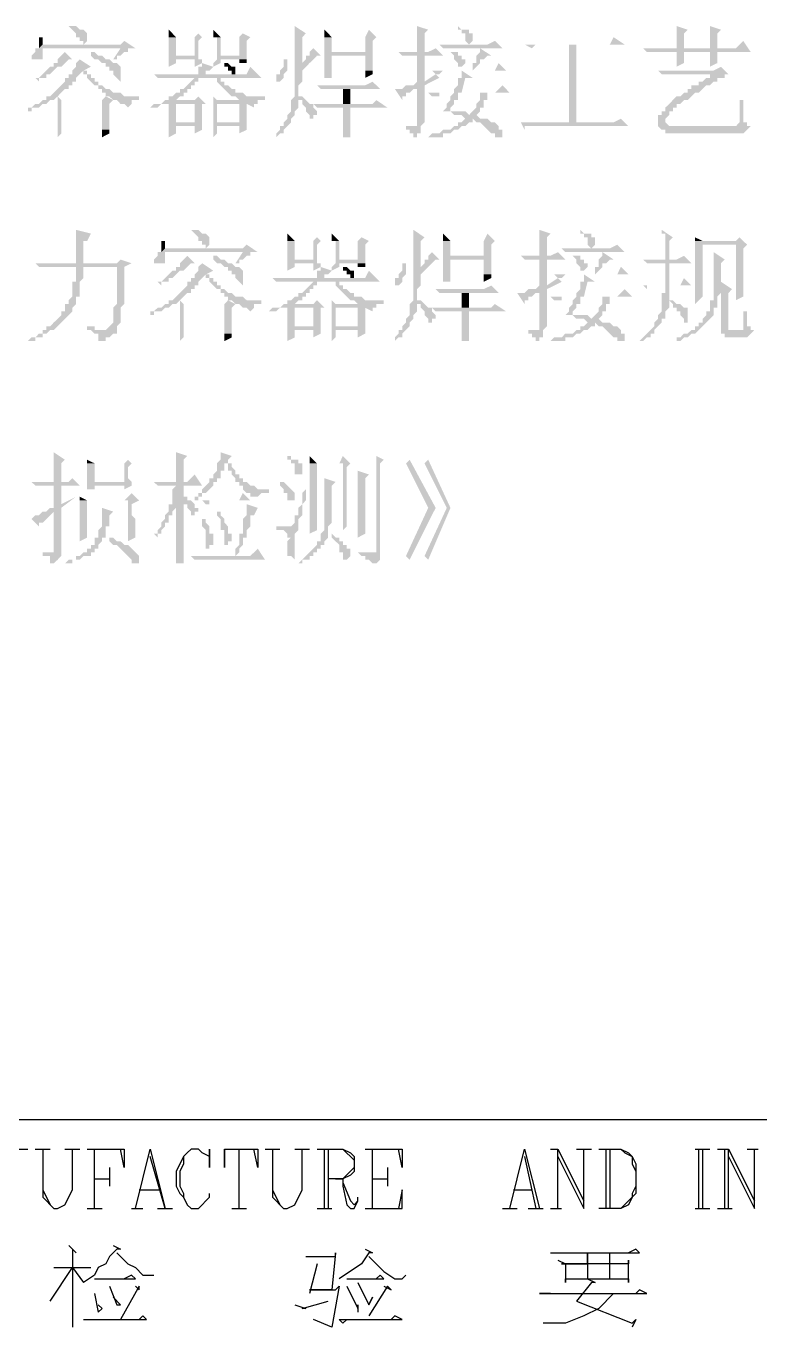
# Model space of a CAD drawing. Extents: x 51 to 246, y 3 to 417.
# Drawn here: x 225.28 to 233.66, y 386.8 to 401.66 of the extents above; entities that cross this region are included whole.
import ezdxf

# ---------------------------------------------------------------- set-up
doc = ezdxf.new("R2010")
doc.units = 0
doc.header["$MEASUREMENT"] = 0
doc.layers.add('_____1', color=160, linetype='Continuous')

msp = doc.modelspace()

# ---------------------------------------------------------------- hatches: boundary and pattern name
at = {"layer": '_____1'}
for points in [[(225.806, 401.658), (225.764, 401.658), (225.806, 401.616), (225.848, 401.574), (225.848, 401.531), (225.891, 401.531), (225.891, 401.489), (225.933, 401.489), (225.933, 401.447), (225.975, 401.489), (225.975, 401.574), (225.933, 401.616), (225.891, 401.616), (225.848, 401.658)], [(230.209, 401.658), (230.209, 401.616), (230.251, 401.616), (230.251, 401.574), (230.293, 401.574), (230.293, 401.489), (230.336, 401.447), (230.378, 401.489), (230.378, 401.574), (230.336, 401.574), (230.336, 401.616), (230.251, 401.616)], [(226.018, 401.362), (226.018, 401.32), (226.06, 401.277), (226.102, 401.277), (226.145, 401.235), (226.187, 401.235), (226.187, 401.193), (226.229, 401.193), (226.229, 401.15), (226.272, 401.15), (226.272, 401.108), (226.356, 401.023), (226.356, 401.193), (226.314, 401.235), (226.272, 401.235), (226.229, 401.277), (226.187, 401.277), (226.145, 401.32), (226.102, 401.32), (226.06, 401.362)], [(231.479, 401.447), (231.563, 401.447), (231.563, 400.558), (231.479, 400.558)], [(233.172, 401.362), (232.706, 401.362), (233.087, 401.362), (233.087, 401.193), (233.172, 401.235)], [(227.542, 401.235), (227.542, 401.193), (227.584, 401.193), (227.584, 401.15), (227.626, 401.15), (227.626, 401.108), (227.669, 401.108), (227.669, 401.193), (227.626, 401.193), (227.584, 401.235)], [(227.711, 401.277), (227.796, 401.277), (227.796, 401.235), (227.711, 401.235)], [(229.743, 401.32), (229.828, 401.32), (229.828, 401.023), (229.743, 401.023)], [(229.235, 401.15), (229.15, 401.15), (229.15, 401.066), (229.235, 401.108)], [(228.896, 400.939), (228.981, 400.939), (228.981, 400.769), (228.896, 400.769)], [(228.896, 400.388), (228.981, 400.388), (228.981, 400.727), (228.896, 400.727)], [(229.574, 400.515), (229.616, 400.515), (229.616, 400.473), (229.658, 400.473), (229.658, 400.431), (229.701, 400.431), (229.701, 400.388), (229.743, 400.388), (229.743, 400.431), (229.785, 400.431), (229.785, 400.515)], [(227.203, 399.33), (227.161, 399.33), (227.203, 399.288), (227.245, 399.245), (227.245, 399.203), (227.288, 399.203), (227.288, 399.161), (227.33, 399.161), (227.33, 399.118), (227.372, 399.161), (227.372, 399.245), (227.33, 399.288), (227.288, 399.288), (227.245, 399.33)], [(231.606, 399.33), (231.606, 399.288), (231.648, 399.288), (231.648, 399.245), (231.69, 399.245), (231.69, 399.161), (231.733, 399.118), (231.775, 399.161), (231.775, 399.245), (231.733, 399.245), (231.733, 399.288), (231.648, 399.288)], [(227.415, 399.034), (227.415, 398.991), (227.457, 398.949), (227.499, 398.949), (227.542, 398.907), (227.584, 398.907), (227.584, 398.864), (227.626, 398.864), (227.626, 398.822), (227.669, 398.822), (227.669, 398.78), (227.711, 398.737), (227.753, 398.695), (227.753, 398.864), (227.711, 398.907), (227.669, 398.907), (227.626, 398.949), (227.584, 398.949), (227.542, 398.991), (227.499, 398.991), (227.457, 399.034)], [(231.14, 398.991), (231.225, 398.991), (231.225, 398.695), (231.14, 398.695)], [(228.896, 398.907), (228.896, 398.864), (228.939, 398.864), (228.939, 398.822), (228.981, 398.822), (228.981, 398.78), (229.023, 398.78), (229.023, 398.864), (228.981, 398.864), (228.939, 398.907)], [(229.066, 398.949), (229.15, 398.949), (229.15, 398.907), (229.066, 398.907)], [(230.59, 398.822), (230.505, 398.822), (230.505, 398.737), (230.59, 398.78)], [(232.579, 398.949), (232.622, 398.949), (232.622, 398.695), (232.579, 398.695)], [(230.251, 398.61), (230.336, 398.61), (230.336, 398.441), (230.251, 398.441)], [(230.251, 398.06), (230.336, 398.06), (230.336, 398.399), (230.251, 398.399)], [(233.511, 398.399), (233.468, 398.399), (233.468, 398.187), (233.341, 398.187), (233.214, 398.145), (233.257, 398.145), (233.257, 398.102), (233.511, 398.102), (233.595, 398.187), (233.553, 398.187), (233.553, 398.229), (233.511, 398.229)], [(225.975, 398.229), (225.975, 398.187), (226.018, 398.187), (226.06, 398.145), (226.102, 398.145), (226.102, 398.06), (226.187, 398.06), (226.187, 398.102), (226.229, 398.102), (226.272, 398.145), (226.314, 398.145), (226.314, 398.187), (226.06, 398.187), (226.06, 398.229)], [(230.971, 398.187), (231.013, 398.187), (231.013, 398.145), (231.055, 398.145), (231.055, 398.102), (231.098, 398.102), (231.098, 398.06), (231.14, 398.06), (231.14, 398.102), (231.182, 398.102), (231.182, 398.187)], [(228.177, 396.451), (228.177, 396.409), (228.219, 396.367), (228.219, 396.324), (228.261, 396.324), (228.261, 396.24), (228.346, 396.24), (228.346, 396.324), (228.304, 396.367), (228.261, 396.409), (228.219, 396.451)], [(225.594, 396.409), (225.679, 396.409), (225.679, 396.197), (225.594, 396.197)], [(225.848, 396.282), (225.679, 396.197), (225.594, 396.197), (225.594, 396.155), (225.552, 396.155), (225.51, 396.113), (225.594, 396.113), (225.594, 395.647), (225.425, 395.647), (225.467, 395.647), (225.467, 395.605), (225.552, 395.605), (225.552, 395.52), (225.594, 395.52), (225.637, 395.562), (225.679, 395.605), (225.679, 396.155)], [(227.499, 396.113), (227.457, 396.113), (227.457, 396.07), (227.499, 396.028), (227.499, 395.901), (227.542, 395.901), (227.542, 395.732), (227.584, 395.732), (227.584, 395.774), (227.626, 395.774), (227.626, 395.859), (227.584, 395.859), (227.584, 395.943), (227.542, 395.986), (227.542, 396.028), (227.499, 396.07)], [(228.769, 395.859), (228.769, 395.816), (228.854, 395.732), (228.854, 395.647), (228.896, 395.647), (228.896, 395.562), (228.939, 395.562), (228.981, 395.605), (228.981, 395.689), (228.939, 395.689), (228.939, 395.732), (228.896, 395.732), (228.896, 395.774), (228.854, 395.774), (228.854, 395.816), (228.812, 395.816)]]:
    msp.add_hatch(color=7, dxfattribs=at).paths.add_polyline_path(points)
for points in [[(228.346, 401.658), (228.346, 401.193), (228.431, 401.193), (228.431, 401.531), (228.473, 401.574)], [(229.743, 401.658), (229.743, 401.362), (229.828, 401.362), (229.828, 401.574), (229.87, 401.616)], [(232.706, 401.658), (232.706, 401.404), (232.791, 401.404), (232.791, 401.574), (232.833, 401.616)], [(233.087, 401.658), (233.087, 401.404), (233.172, 401.404), (233.172, 401.574), (233.214, 401.616)], [(225.467, 401.531), (225.425, 401.531), (225.425, 401.404), (225.467, 401.447)], [(226.907, 401.616), (226.907, 401.531), (226.991, 401.531)], [(227.245, 401.574), (227.203, 401.531), (226.907, 401.531), (226.907, 401.277), (227.203, 401.277), (227.203, 401.193), (227.288, 401.235), (227.288, 401.277), (227.245, 401.277), (226.991, 401.32), (226.991, 401.531), (227.288, 401.531)], [(227.288, 401.531), (227.203, 401.531), (227.203, 401.32), (226.991, 401.32), (227.245, 401.277), (227.245, 401.489)], [(227.415, 401.616), (227.415, 401.531), (227.499, 401.531)], [(227.753, 401.574), (227.711, 401.531), (227.415, 401.531), (227.457, 401.531), (227.457, 401.277), (227.499, 401.32), (227.499, 401.531), (227.838, 401.531)], [(227.838, 401.531), (227.711, 401.531), (227.711, 401.32), (227.499, 401.32), (227.457, 401.277), (227.415, 401.235), (227.415, 401.193), (227.499, 401.235), (227.499, 401.277), (227.796, 401.277), (227.796, 401.489)], [(228.685, 401.616), (228.685, 401.531), (228.769, 401.531)], [(229.193, 401.616), (229.15, 401.531), (228.685, 401.531), (228.685, 401.362), (228.769, 401.362), (228.769, 401.531), (229.277, 401.531)], [(229.277, 401.531), (229.15, 401.531), (229.15, 401.362), (228.685, 401.362), (228.685, 401.32), (229.15, 401.32), (229.15, 401.15), (228.685, 401.15), (228.685, 401.066), (228.769, 401.066), (228.769, 401.15), (229.235, 401.15), (229.235, 401.489)], [(231.987, 401.531), (231.944, 401.447), (230.971, 401.447), (231.055, 401.404), (231.098, 401.447), (232.114, 401.447)], [(225.425, 401.404), (225.383, 401.404), (225.383, 401.362), (225.34, 401.32), (225.34, 401.277), (225.467, 401.277), (225.467, 401.404), (226.356, 401.404)], [(225.721, 401.362), (225.637, 401.277), (225.637, 401.235), (225.594, 401.235), (225.594, 401.193), (225.552, 401.193), (225.425, 401.066), (225.383, 401.066), (225.425, 401.023), (225.425, 401.066), (225.51, 401.066), (225.51, 401.108), (225.552, 401.108), (225.637, 401.193), (225.679, 401.193), (225.764, 401.277), (225.806, 401.277)], [(226.399, 401.489), (226.356, 401.447), (225.467, 401.447), (225.425, 401.404), (226.526, 401.404)], [(226.356, 401.404), (226.272, 401.277), (226.314, 401.277), (226.314, 401.32), (226.356, 401.32), (226.399, 401.362), (226.441, 401.362), (226.441, 401.404), (226.526, 401.404)], [(228.558, 401.404), (228.515, 401.362), (228.515, 401.32), (228.473, 401.32), (228.473, 401.277), (228.431, 401.235), (228.431, 401.193), (228.346, 401.193), (228.346, 400.854), (228.304, 400.812), (228.431, 400.812), (228.431, 400.769), (228.473, 400.727), (228.473, 400.685), (228.515, 400.642), (228.515, 400.6), (228.558, 400.6), (228.558, 400.642), (228.6, 400.642), (228.6, 400.685), (228.558, 400.727), (228.558, 400.769), (228.515, 400.769), (228.473, 400.812), (228.431, 400.854), (228.388, 400.854), (228.388, 400.981), (228.431, 401.023), (228.431, 401.15), (228.515, 401.235), (228.558, 401.277), (228.6, 401.32), (228.642, 401.32)], [(229.955, 401.404), (229.87, 401.362), (229.531, 401.362), (229.574, 401.32), (230.039, 401.32)], [(230.632, 401.489), (230.547, 401.447), (229.997, 401.447), (230.039, 401.404), (230.717, 401.404)], [(230.124, 401.404), (230.124, 401.362), (230.166, 401.32), (230.166, 401.277), (230.209, 401.235), (230.209, 401.193), (230.251, 401.193), (230.293, 401.235), (230.293, 401.277), (230.251, 401.277), (230.251, 401.32), (230.209, 401.32), (230.209, 401.362), (230.124, 401.362)], [(230.463, 401.404), (230.463, 401.362), (230.42, 401.32), (230.42, 401.235), (230.378, 401.235), (230.378, 401.15), (230.463, 401.235), (230.463, 401.277), (230.505, 401.277), (230.547, 401.32), (230.59, 401.32)], [(233.468, 401.489), (233.384, 401.404), (232.325, 401.404), (232.368, 401.362), (233.553, 401.362)], [(232.706, 401.362), (232.706, 401.193), (232.791, 401.235), (232.791, 401.362), (233.087, 401.362)], [(225.891, 401.277), (225.848, 401.235), (225.848, 401.193), (225.806, 401.15), (225.806, 401.108), (225.764, 401.108), (225.764, 401.066), (225.721, 401.066), (225.721, 401.023), (225.552, 400.854), (225.637, 400.854), (225.637, 400.812), (225.679, 400.812), (225.637, 400.854), (225.721, 400.939), (225.764, 400.939), (225.764, 400.981), (225.806, 400.981), (225.806, 401.023), (225.848, 401.023), (225.848, 401.066), (225.933, 401.15), (226.018, 401.193)], [(226.907, 401.277), (226.907, 401.193), (226.991, 401.235), (226.991, 401.277), (227.203, 401.277)], [(227.288, 401.235), (227.288, 401.193), (227.245, 401.193), (227.245, 401.108), (227.203, 401.108), (227.33, 401.108), (227.33, 401.15), (227.372, 401.15), (227.415, 401.193)], [(228.261, 401.277), (228.219, 401.277), (228.219, 401.193), (228.177, 401.15), (228.177, 401.108), (228.134, 401.108), (228.134, 401.023), (228.177, 401.023), (228.219, 401.066), (228.219, 401.108), (228.261, 401.15), (228.261, 401.235)], [(228.685, 401.32), (228.685, 401.15), (228.769, 401.15), (228.769, 401.32), (229.15, 401.32)], [(230.674, 401.235), (230.632, 401.15), (229.912, 401.15), (229.955, 401.108), (229.997, 401.108), (230.039, 401.15), (230.759, 401.15)], [(225.933, 401.15), (225.933, 401.108), (225.975, 401.108), (225.975, 401.066), (226.018, 401.023), (226.06, 400.981), (226.102, 400.981), (226.102, 400.939), (226.145, 400.939), (226.145, 400.896), (226.187, 400.896), (226.187, 400.854), (226.229, 400.854), (226.272, 400.812), (226.314, 400.812), (226.356, 400.769), (226.399, 400.769), (226.441, 400.727), (226.483, 400.769), (226.483, 400.812), (226.568, 400.812), (226.568, 400.854), (226.399, 400.854), (226.356, 400.896), (226.272, 400.896), (226.229, 400.939), (226.187, 400.939), (226.145, 400.981), (226.102, 400.981), (226.102, 401.023), (226.06, 401.023), (226.06, 401.066), (226.018, 401.066), (226.018, 401.108), (225.975, 401.108), (225.975, 401.15)], [(227.838, 401.193), (227.796, 401.108), (226.737, 401.108), (226.78, 401.066), (227.965, 401.066)], [(227.203, 401.066), (227.118, 400.981), (227.076, 400.939), (227.034, 400.939), (227.034, 400.896), (226.991, 400.896), (226.949, 400.854), (226.907, 400.854), (226.907, 400.812), (226.864, 400.812), (226.991, 400.812), (227.034, 400.854), (227.076, 400.854), (227.076, 400.896), (227.118, 400.896), (227.118, 400.939), (227.161, 400.939), (227.161, 400.981), (227.203, 400.981), (227.203, 401.023), (227.245, 401.023), (227.245, 401.066), (227.457, 401.066)], [(227.457, 401.066), (227.203, 401.066), (227.457, 401.066), (227.457, 401.023), (227.499, 400.981), (227.626, 400.854), (227.669, 400.854), (227.711, 400.812), (227.457, 400.812), (228.007, 400.812), (228.007, 400.854), (227.796, 400.854), (227.753, 400.896), (227.669, 400.896), (227.669, 400.939), (227.626, 400.939), (227.584, 400.981), (227.542, 400.981), (227.542, 401.023), (227.499, 401.023), (227.499, 401.066)], [(229.955, 401.108), (229.828, 401.023), (229.743, 401.023), (229.701, 400.981), (229.616, 400.981), (229.574, 400.939), (229.743, 400.939), (229.743, 400.515), (229.701, 400.515), (229.785, 400.515), (229.828, 400.558), (229.828, 400.981), (229.997, 401.066)], [(230.251, 401.15), (230.251, 401.066), (230.209, 401.066), (230.209, 400.981), (230.166, 400.939), (230.166, 400.896), (230.251, 400.896), (230.293, 401.066), (230.378, 401.066)], [(233.214, 401.193), (233.13, 401.15), (232.495, 401.15), (233.13, 401.108), (233.087, 401.108), (233.087, 401.066), (233.045, 401.066), (233.003, 401.023), (232.96, 401.023), (232.96, 400.981), (232.876, 400.981), (232.876, 400.939), (232.833, 400.939), (232.833, 400.896), (232.791, 400.896), (232.749, 400.854), (232.706, 400.854), (232.664, 400.812), (232.622, 400.769), (232.579, 400.727), (232.579, 400.685), (232.537, 400.685), (232.537, 400.642), (232.495, 400.642), (232.495, 400.515), (232.537, 400.473), (232.579, 400.473), (232.579, 400.431), (233.468, 400.431), (233.511, 400.473), (233.553, 400.515), (232.622, 400.515), (232.579, 400.558), (232.579, 400.6), (232.622, 400.642), (232.622, 400.685), (232.664, 400.685), (232.664, 400.727), (232.706, 400.727), (232.706, 400.769), (232.749, 400.769), (232.791, 400.812), (232.833, 400.812), (232.876, 400.854), (232.918, 400.896), (232.96, 400.896), (233.045, 400.981), (233.087, 400.981), (233.13, 401.023), (233.172, 401.023), (233.172, 401.066), (233.257, 401.066), (233.257, 401.108), (233.299, 401.108)], [(232.495, 401.15), (232.537, 401.108), (233.13, 401.108)], [(229.235, 401.023), (229.15, 400.981), (228.6, 400.981), (228.642, 400.939), (229.32, 400.939)], [(229.574, 400.939), (229.489, 400.939), (229.574, 400.812), (229.574, 400.854), (229.616, 400.854), (229.616, 400.896), (229.658, 400.896), (229.701, 400.939), (229.743, 400.939)], [(230.717, 400.981), (230.632, 400.896), (229.87, 400.896), (229.912, 400.854), (229.997, 400.854), (229.997, 400.896), (230.801, 400.896)], [(225.552, 400.854), (225.51, 400.854), (225.51, 400.812), (225.467, 400.812), (225.425, 400.769), (225.383, 400.769), (225.34, 400.727), (225.298, 400.727), (225.298, 400.685), (225.34, 400.685), (225.34, 400.727), (225.425, 400.727), (225.467, 400.769), (225.51, 400.769), (225.552, 400.812), (225.594, 400.812), (225.637, 400.854)], [(226.187, 400.854), (226.145, 400.812), (225.637, 400.812), (225.637, 400.473), (225.679, 400.473), (225.679, 400.812), (226.272, 400.812)], [(226.272, 400.812), (226.145, 400.812), (226.145, 400.473), (225.637, 400.473), (225.637, 400.388), (225.679, 400.431), (225.679, 400.473), (226.229, 400.473), (226.229, 400.769)], [(227.245, 400.854), (227.203, 400.812), (226.864, 400.812), (226.822, 400.769), (226.737, 400.769), (226.695, 400.727), (226.78, 400.727), (226.822, 400.769), (227.33, 400.769)], [(226.907, 400.769), (226.907, 400.515), (227.203, 400.515), (227.203, 400.431), (227.288, 400.473), (227.288, 400.515), (226.991, 400.558), (226.991, 400.769), (227.203, 400.769)], [(227.33, 400.769), (226.907, 400.769), (227.203, 400.769), (227.203, 400.558), (226.991, 400.558), (227.288, 400.515), (227.288, 400.769)], [(227.415, 400.854), (227.415, 400.515), (227.711, 400.515), (227.711, 400.431), (227.796, 400.473), (227.796, 400.515), (227.457, 400.558), (227.457, 400.769), (227.923, 400.769), (227.923, 400.812), (227.457, 400.812)], [(227.711, 400.769), (227.711, 400.558), (227.457, 400.558), (227.796, 400.515), (227.796, 400.769)], [(227.923, 400.769), (227.711, 400.769), (227.796, 400.769), (227.88, 400.727), (227.88, 400.769)], [(228.304, 400.812), (228.304, 400.685), (228.261, 400.642), (228.261, 400.6), (228.219, 400.558), (228.219, 400.515), (228.177, 400.515), (228.177, 400.473), (228.134, 400.431), (228.134, 400.388), (228.092, 400.388), (228.134, 400.388), (228.177, 400.431), (228.219, 400.431), (228.219, 400.473), (228.261, 400.515), (228.304, 400.558), (228.304, 400.6), (228.346, 400.642), (228.346, 400.685), (228.388, 400.727), (228.388, 400.812)], [(229.277, 400.812), (229.235, 400.769), (228.558, 400.769), (228.6, 400.727), (229.404, 400.727)], [(230.209, 400.896), (230.166, 400.896), (230.124, 400.854), (230.124, 400.812), (230.082, 400.769), (230.082, 400.727), (230.039, 400.685), (230.124, 400.685), (230.166, 400.642), (230.251, 400.642), (230.293, 400.6), (230.378, 400.6), (230.42, 400.558), (230.463, 400.558), (230.505, 400.515), (230.547, 400.473), (230.59, 400.431), (230.632, 400.431), (230.632, 400.388), (230.717, 400.388), (230.717, 400.473), (230.674, 400.473), (230.674, 400.515), (230.632, 400.558), (230.59, 400.558), (230.547, 400.6), (230.463, 400.6), (230.42, 400.642), (230.336, 400.642), (230.293, 400.685), (230.124, 400.685), (230.124, 400.727), (230.166, 400.769), (230.166, 400.812), (230.209, 400.812), (230.209, 400.854)], [(230.547, 400.896), (230.463, 400.896), (230.463, 400.812), (230.42, 400.769), (230.42, 400.727), (230.378, 400.685), (230.336, 400.642), (230.42, 400.642), (230.463, 400.685), (230.463, 400.727), (230.505, 400.727), (230.505, 400.812), (230.547, 400.812), (230.547, 400.854)], [(233.468, 400.812), (233.426, 400.812), (233.426, 400.558), (233.384, 400.515), (232.706, 400.515), (233.553, 400.515), (233.511, 400.515), (233.511, 400.558), (233.468, 400.558), (233.468, 400.769)], [(230.293, 400.6), (230.251, 400.558), (230.209, 400.558), (230.209, 400.515), (230.166, 400.515), (230.124, 400.473), (230.039, 400.473), (229.997, 400.431), (229.912, 400.431), (229.87, 400.388), (229.828, 400.388), (230.039, 400.388), (230.039, 400.431), (230.124, 400.431), (230.166, 400.473), (230.209, 400.473), (230.251, 400.515), (230.293, 400.515), (230.336, 400.558), (230.378, 400.558), (230.378, 400.6)], [(232.071, 400.6), (231.987, 400.558), (230.928, 400.558), (230.971, 400.473), (230.971, 400.515), (232.156, 400.515)], [(226.229, 400.473), (226.145, 400.473), (226.145, 400.388), (226.229, 400.431)], [(226.907, 400.515), (226.907, 400.388), (226.991, 400.431), (226.991, 400.515), (227.203, 400.515)], [(227.415, 400.515), (227.415, 400.388), (227.457, 400.431), (227.457, 400.515), (227.711, 400.515)], [(225.848, 399.33), (225.848, 398.949), (225.933, 398.949), (225.933, 399.203), (225.975, 399.203), (226.018, 399.288)], [(228.261, 399.288), (228.261, 399.203), (228.346, 399.203)], [(228.769, 399.288), (228.769, 399.203), (228.854, 399.203)], [(229.701, 399.33), (229.701, 398.864), (229.785, 398.864), (229.785, 399.203), (229.828, 399.245)], [(230.039, 399.288), (230.039, 399.203), (230.124, 399.203)], [(230.547, 399.288), (230.505, 399.203), (230.039, 399.203), (230.039, 399.034), (230.124, 399.034), (230.124, 399.203), (230.632, 399.203)], [(231.14, 399.33), (231.14, 399.034), (231.225, 399.034), (231.225, 399.245), (231.267, 399.288)], [(232.537, 399.33), (232.537, 399.288), (232.579, 399.288), (232.579, 398.991), (232.622, 398.991), (232.622, 399.203), (232.664, 399.245)], [(226.864, 399.203), (226.822, 399.203), (226.822, 399.076), (226.864, 399.118)], [(227.796, 399.161), (227.753, 399.118), (226.864, 399.118), (226.822, 399.076), (227.923, 399.076)], [(228.6, 399.245), (228.558, 399.203), (228.261, 399.203), (228.261, 398.949), (228.558, 398.949), (228.558, 398.864), (228.642, 398.907), (228.642, 398.949), (228.6, 398.949), (228.346, 398.991), (228.346, 399.203), (228.642, 399.203)], [(228.642, 399.203), (228.558, 399.203), (228.558, 398.991), (228.346, 398.991), (228.6, 398.949), (228.6, 399.161)], [(229.108, 399.245), (229.066, 399.203), (228.769, 399.203), (228.812, 399.203), (228.812, 398.949), (228.854, 398.991), (228.854, 399.203), (229.193, 399.203)], [(229.193, 399.203), (229.066, 399.203), (229.066, 398.991), (228.854, 398.991), (228.769, 398.907), (228.769, 398.864), (228.854, 398.907), (228.854, 398.949), (229.15, 398.949), (229.15, 399.161)], [(230.632, 399.203), (230.505, 399.203), (230.505, 399.034), (230.039, 399.034), (230.039, 398.991), (230.505, 398.991), (230.505, 398.822), (230.039, 398.822), (230.039, 398.737), (230.124, 398.737), (230.124, 398.822), (230.59, 398.822), (230.59, 399.161)], [(232.029, 399.161), (231.944, 399.118), (231.394, 399.118), (231.436, 399.076), (232.114, 399.076)], [(232.918, 399.245), (232.918, 399.203), (233.003, 399.203)], [(233.426, 399.245), (233.384, 399.203), (232.918, 399.203), (232.918, 398.483), (233.003, 398.568), (233.003, 399.161), (233.511, 399.161)], [(233.511, 399.161), (233.384, 399.161), (233.384, 398.526), (233.468, 398.568), (233.468, 399.118)], [(226.356, 398.991), (226.314, 398.949), (225.383, 398.949), (225.425, 398.907), (225.848, 398.907), (226.483, 398.949)], [(226.822, 399.076), (226.78, 399.076), (226.78, 399.034), (226.737, 398.991), (226.737, 398.949), (226.864, 398.949), (226.864, 399.076), (227.753, 399.076)], [(227.118, 399.034), (227.076, 398.991), (227.034, 398.949), (227.034, 398.907), (226.991, 398.907), (226.991, 398.864), (226.949, 398.864), (226.822, 398.737), (226.78, 398.737), (226.822, 398.695), (226.822, 398.737), (226.907, 398.737), (226.907, 398.78), (226.949, 398.78), (227.034, 398.864), (227.076, 398.864), (227.118, 398.907), (227.161, 398.949), (227.203, 398.949)], [(227.753, 399.076), (227.669, 398.949), (227.711, 398.949), (227.711, 398.991), (227.753, 398.991), (227.796, 399.034), (227.838, 399.034), (227.838, 399.076), (227.923, 399.076)], [(229.912, 399.076), (229.87, 399.034), (229.87, 398.991), (229.828, 398.991), (229.828, 398.949), (229.785, 398.907), (229.785, 398.864), (229.701, 398.864), (229.701, 398.526), (229.658, 398.483), (229.785, 398.483), (229.785, 398.441), (229.828, 398.399), (229.828, 398.356), (229.87, 398.314), (229.87, 398.272), (229.912, 398.272), (229.912, 398.314), (229.955, 398.314), (229.955, 398.356), (229.912, 398.399), (229.912, 398.441), (229.87, 398.441), (229.828, 398.483), (229.785, 398.526), (229.743, 398.526), (229.743, 398.653), (229.785, 398.695), (229.785, 398.822), (229.955, 398.991), (229.997, 398.991)], [(230.039, 398.991), (230.039, 398.822), (230.124, 398.822), (230.124, 398.991), (230.505, 398.991)], [(231.352, 399.076), (231.267, 399.034), (230.928, 399.034), (230.971, 398.991), (231.436, 398.991)], [(231.521, 399.076), (231.521, 399.034), (231.563, 398.991), (231.563, 398.949), (231.606, 398.907), (231.606, 398.864), (231.648, 398.864), (231.69, 398.907), (231.69, 398.949), (231.648, 398.949), (231.648, 398.991), (231.606, 398.991), (231.606, 399.034), (231.521, 399.034)], [(231.86, 399.076), (231.86, 399.034), (231.817, 398.991), (231.817, 398.907), (231.775, 398.907), (231.775, 398.822), (231.86, 398.907), (231.86, 398.949), (231.902, 398.949), (231.944, 398.991), (231.987, 398.991)], [(232.791, 399.034), (232.706, 398.991), (232.325, 398.991), (232.368, 398.949), (232.876, 398.949)], [(233.13, 399.076), (233.13, 398.526), (233.087, 398.526), (233.087, 398.399), (233.045, 398.399), (233.045, 398.356), (233.003, 398.314), (233.003, 398.272), (232.96, 398.272), (232.96, 398.229), (232.918, 398.229), (232.918, 398.187), (232.876, 398.187), (232.833, 398.145), (232.791, 398.145), (232.749, 398.102), (232.706, 398.102), (232.706, 398.06), (232.664, 398.06), (232.749, 398.06), (232.791, 398.102), (232.833, 398.102), (232.876, 398.145), (232.918, 398.145), (232.96, 398.187), (233.003, 398.229), (233.045, 398.272), (233.087, 398.314), (233.13, 398.356), (233.13, 398.441), (233.172, 398.441), (233.172, 398.568), (233.214, 398.61), (233.214, 398.949), (233.257, 398.991)], [(225.848, 398.907), (225.848, 398.737), (225.806, 398.737), (225.806, 398.568), (225.764, 398.526), (225.764, 398.483), (225.721, 398.483), (225.721, 398.399), (225.679, 398.399), (225.679, 398.356), (225.637, 398.314), (225.594, 398.272), (225.552, 398.229), (225.51, 398.229), (225.51, 398.187), (225.467, 398.187), (225.467, 398.145), (225.425, 398.145), (225.383, 398.102), (225.34, 398.102), (225.298, 398.06), (225.383, 398.06), (225.383, 398.102), (225.467, 398.102), (225.467, 398.145), (225.51, 398.145), (225.552, 398.187), (225.594, 398.187), (225.637, 398.229), (225.679, 398.272), (225.721, 398.314), (225.764, 398.356), (225.806, 398.399), (225.806, 398.441), (225.848, 398.483), (225.848, 398.568), (225.891, 398.568), (225.891, 398.737), (225.933, 398.78), (225.933, 398.907), (226.314, 398.907)], [(226.483, 398.949), (225.848, 398.907), (226.314, 398.907), (226.314, 398.483), (226.272, 398.441), (226.272, 398.272), (226.229, 398.229), (226.187, 398.187), (226.145, 398.187), (226.314, 398.187), (226.314, 398.229), (226.356, 398.272), (226.356, 398.441), (226.399, 398.483), (226.399, 398.907)], [(227.288, 398.949), (227.245, 398.907), (227.245, 398.864), (227.203, 398.822), (227.203, 398.78), (227.161, 398.78), (227.161, 398.737), (227.118, 398.737), (227.118, 398.695), (227.076, 398.653), (227.034, 398.61), (226.991, 398.568), (226.949, 398.526), (227.034, 398.526), (227.034, 398.483), (227.076, 398.483), (227.034, 398.526), (227.076, 398.568), (227.118, 398.61), (227.161, 398.61), (227.161, 398.653), (227.203, 398.653), (227.203, 398.695), (227.245, 398.695), (227.245, 398.737), (227.33, 398.822), (227.415, 398.864)], [(227.33, 398.822), (227.33, 398.78), (227.372, 398.78), (227.372, 398.737), (227.415, 398.695), (227.457, 398.653), (227.499, 398.653), (227.499, 398.61), (227.542, 398.61), (227.542, 398.568), (227.584, 398.568), (227.584, 398.526), (227.626, 398.526), (227.669, 398.483), (227.711, 398.483), (227.753, 398.441), (227.796, 398.441), (227.838, 398.399), (227.88, 398.441), (227.88, 398.483), (227.965, 398.483), (227.965, 398.526), (227.796, 398.526), (227.753, 398.568), (227.669, 398.568), (227.626, 398.61), (227.584, 398.61), (227.542, 398.653), (227.499, 398.653), (227.499, 398.695), (227.457, 398.695), (227.457, 398.737), (227.415, 398.737), (227.415, 398.78), (227.372, 398.78), (227.372, 398.822)], [(229.193, 398.864), (229.15, 398.78), (228.092, 398.78), (228.134, 398.737), (229.32, 398.737)], [(228.261, 398.949), (228.261, 398.864), (228.346, 398.907), (228.346, 398.949), (228.558, 398.949)], [(228.642, 398.907), (228.642, 398.864), (228.6, 398.864), (228.6, 398.78), (228.558, 398.78), (228.685, 398.78), (228.685, 398.822), (228.727, 398.822), (228.769, 398.864)], [(229.616, 398.949), (229.574, 398.949), (229.574, 398.864), (229.531, 398.822), (229.531, 398.78), (229.489, 398.78), (229.489, 398.695), (229.531, 398.695), (229.574, 398.737), (229.574, 398.78), (229.616, 398.822), (229.616, 398.907)], [(232.071, 398.907), (232.029, 398.822), (231.309, 398.822), (231.352, 398.78), (231.394, 398.78), (231.436, 398.822), (232.156, 398.822)], [(231.648, 398.822), (231.648, 398.737), (231.606, 398.737), (231.606, 398.653), (231.563, 398.61), (231.563, 398.568), (231.648, 398.568), (231.69, 398.737), (231.775, 398.737)], [(228.558, 398.737), (228.515, 398.695), (228.473, 398.653), (228.431, 398.61), (228.388, 398.61), (228.388, 398.568), (228.346, 398.568), (228.304, 398.526), (228.261, 398.526), (228.261, 398.483), (228.219, 398.483), (228.346, 398.483), (228.388, 398.526), (228.431, 398.526), (228.431, 398.568), (228.473, 398.568), (228.473, 398.61), (228.515, 398.61), (228.515, 398.653), (228.558, 398.653), (228.558, 398.695), (228.6, 398.695), (228.6, 398.737), (228.812, 398.737)], [(228.812, 398.737), (228.558, 398.737), (228.812, 398.737), (228.812, 398.695), (228.854, 398.653), (228.896, 398.61), (228.939, 398.568), (228.981, 398.526), (229.023, 398.526), (229.066, 398.483), (228.812, 398.483), (229.362, 398.483), (229.362, 398.526), (229.15, 398.526), (229.108, 398.568), (229.023, 398.568), (229.023, 398.61), (228.981, 398.61), (228.939, 398.653), (228.896, 398.653), (228.896, 398.695), (228.854, 398.695), (228.854, 398.737)], [(230.59, 398.695), (230.505, 398.653), (229.955, 398.653), (229.997, 398.61), (230.674, 398.61)], [(231.352, 398.78), (231.225, 398.695), (231.14, 398.695), (231.098, 398.653), (231.013, 398.653), (230.971, 398.61), (231.14, 398.61), (231.14, 398.187), (231.098, 398.187), (231.182, 398.187), (231.225, 398.229), (231.225, 398.653), (231.394, 398.737)], [(232.791, 398.78), (232.749, 398.695), (232.325, 398.695), (232.368, 398.653), (232.368, 398.695), (232.876, 398.695)], [(232.622, 398.695), (232.579, 398.695), (232.579, 398.61), (232.537, 398.61), (232.537, 398.526), (232.622, 398.526), (232.664, 398.483), (232.664, 398.441), (232.706, 398.441), (232.706, 398.399), (232.749, 398.399), (232.749, 398.356), (232.791, 398.314), (232.791, 398.272), (232.833, 398.272), (232.833, 398.441), (232.791, 398.441), (232.749, 398.483), (232.706, 398.483), (232.664, 398.526), (232.622, 398.526), (232.622, 398.653)], [(233.214, 398.737), (233.214, 398.145), (233.341, 398.187), (233.299, 398.187), (233.299, 398.61), (233.341, 398.653)], [(226.949, 398.526), (226.907, 398.526), (226.907, 398.483), (226.864, 398.483), (226.822, 398.441), (226.78, 398.441), (226.737, 398.399), (226.695, 398.399), (226.695, 398.356), (226.737, 398.356), (226.737, 398.399), (226.822, 398.399), (226.864, 398.441), (226.907, 398.441), (226.949, 398.483), (226.991, 398.483), (227.034, 398.526)], [(227.584, 398.526), (227.542, 398.483), (227.034, 398.483), (227.034, 398.145), (227.076, 398.145), (227.076, 398.483), (227.669, 398.483)], [(228.6, 398.526), (228.558, 398.483), (228.219, 398.483), (228.177, 398.441), (228.092, 398.441), (228.05, 398.399), (228.134, 398.399), (228.177, 398.441), (228.685, 398.441)], [(228.769, 398.526), (228.769, 398.187), (229.066, 398.187), (229.066, 398.102), (229.15, 398.145), (229.15, 398.187), (228.812, 398.229), (228.812, 398.441), (229.277, 398.441), (229.277, 398.483), (228.812, 398.483)], [(230.971, 398.61), (230.886, 398.61), (230.971, 398.483), (230.971, 398.526), (231.013, 398.526), (231.013, 398.568), (231.055, 398.568), (231.098, 398.61), (231.14, 398.61)], [(232.114, 398.653), (232.029, 398.568), (231.267, 398.568), (231.309, 398.526), (231.394, 398.526), (231.394, 398.568), (232.198, 398.568)], [(231.606, 398.568), (231.563, 398.568), (231.521, 398.526), (231.521, 398.483), (231.479, 398.441), (231.479, 398.399), (231.436, 398.356), (231.521, 398.356), (231.563, 398.314), (231.648, 398.314), (231.69, 398.272), (231.775, 398.272), (231.817, 398.229), (231.86, 398.229), (231.902, 398.187), (231.987, 398.102), (232.029, 398.102), (232.029, 398.06), (232.114, 398.06), (232.114, 398.145), (232.071, 398.145), (232.071, 398.187), (232.029, 398.229), (231.987, 398.229), (231.944, 398.272), (231.86, 398.272), (231.817, 398.314), (231.733, 398.314), (231.69, 398.356), (231.521, 398.356), (231.521, 398.399), (231.563, 398.441), (231.563, 398.483), (231.606, 398.483), (231.606, 398.526)], [(231.944, 398.568), (231.86, 398.568), (231.86, 398.483), (231.817, 398.441), (231.817, 398.399), (231.775, 398.356), (231.733, 398.314), (231.817, 398.314), (231.86, 398.356), (231.86, 398.399), (231.902, 398.399), (231.902, 398.483), (231.944, 398.483), (231.944, 398.526)], [(232.537, 398.526), (232.537, 398.399), (232.495, 398.356), (232.495, 398.314), (232.452, 398.272), (232.452, 398.229), (232.41, 398.187), (232.368, 398.145), (232.325, 398.102), (232.283, 398.06), (232.325, 398.06), (232.368, 398.102), (232.41, 398.102), (232.41, 398.145), (232.452, 398.145), (232.452, 398.187), (232.495, 398.229), (232.537, 398.272), (232.537, 398.314), (232.579, 398.314), (232.579, 398.399), (232.622, 398.441), (232.622, 398.526)], [(227.669, 398.483), (227.542, 398.483), (227.542, 398.145), (227.034, 398.145), (227.034, 398.06), (227.076, 398.102), (227.076, 398.145), (227.626, 398.145), (227.626, 398.441)], [(228.261, 398.441), (228.261, 398.187), (228.558, 398.187), (228.558, 398.102), (228.642, 398.145), (228.642, 398.187), (228.346, 398.229), (228.346, 398.441), (228.558, 398.441)], [(228.685, 398.441), (228.261, 398.441), (228.558, 398.441), (228.558, 398.229), (228.346, 398.229), (228.642, 398.187), (228.642, 398.441)], [(229.066, 398.441), (229.066, 398.229), (228.812, 398.229), (229.15, 398.187), (229.15, 398.441)], [(229.277, 398.441), (229.066, 398.441), (229.15, 398.441), (229.235, 398.399), (229.235, 398.441)], [(229.658, 398.483), (229.658, 398.356), (229.616, 398.314), (229.616, 398.272), (229.574, 398.229), (229.574, 398.187), (229.531, 398.187), (229.531, 398.145), (229.489, 398.102), (229.489, 398.06), (229.447, 398.06), (229.489, 398.06), (229.531, 398.102), (229.574, 398.102), (229.574, 398.145), (229.616, 398.187), (229.658, 398.229), (229.658, 398.272), (229.701, 398.314), (229.701, 398.356), (229.743, 398.399), (229.743, 398.483)], [(230.632, 398.483), (230.59, 398.441), (229.912, 398.441), (229.955, 398.399), (230.759, 398.399)], [(231.69, 398.272), (231.648, 398.229), (231.606, 398.229), (231.606, 398.187), (231.563, 398.187), (231.521, 398.145), (231.436, 398.145), (231.394, 398.102), (231.309, 398.102), (231.267, 398.06), (231.225, 398.06), (231.436, 398.06), (231.436, 398.102), (231.521, 398.102), (231.563, 398.145), (231.606, 398.145), (231.648, 398.187), (231.69, 398.187), (231.733, 398.229), (231.775, 398.229), (231.775, 398.272)], [(227.626, 398.145), (227.542, 398.145), (227.542, 398.06), (227.626, 398.102)], [(228.261, 398.187), (228.261, 398.06), (228.346, 398.102), (228.346, 398.187), (228.558, 398.187)], [(228.769, 398.187), (228.769, 398.06), (228.812, 398.102), (228.812, 398.187), (229.066, 398.187)], [(225.594, 396.79), (225.594, 396.451), (225.679, 396.451), (225.679, 396.663), (225.721, 396.705)], [(226.991, 396.79), (226.991, 396.451), (227.076, 396.451), (227.076, 396.705), (227.118, 396.748)], [(227.499, 396.79), (227.499, 396.705), (227.457, 396.663), (227.584, 396.663), (227.584, 396.578), (227.626, 396.578), (227.626, 396.536), (227.669, 396.494), (227.669, 396.451), (227.711, 396.451), (227.711, 396.409), (227.753, 396.409), (227.753, 396.367), (227.796, 396.324), (227.838, 396.324), (227.838, 396.282), (227.923, 396.282), (227.965, 396.324), (228.05, 396.324), (228.05, 396.367), (227.923, 396.367), (227.88, 396.409), (227.838, 396.409), (227.796, 396.451), (227.753, 396.451), (227.753, 396.494), (227.711, 396.494), (227.711, 396.536), (227.669, 396.536), (227.669, 396.578), (227.626, 396.621), (227.626, 396.663), (227.584, 396.663), (227.584, 396.705), (227.626, 396.748)], [(228.261, 396.748), (228.261, 396.705), (228.304, 396.705), (228.304, 396.663), (228.346, 396.663), (228.346, 396.536), (228.431, 396.536), (228.431, 396.663), (228.388, 396.663), (228.388, 396.705), (228.304, 396.705), (228.304, 396.748)], [(228.896, 396.748), (228.854, 396.663), (228.515, 396.663), (228.515, 395.859), (228.6, 395.901), (228.6, 396.663), (228.981, 396.663)], [(228.515, 396.748), (228.515, 396.663), (228.6, 396.663)], [(229.277, 396.748), (229.277, 395.647), (229.066, 395.647), (229.108, 395.605), (229.15, 395.605), (229.15, 395.562), (229.193, 395.562), (229.235, 395.52), (229.277, 395.52), (229.32, 395.562), (229.32, 396.663), (229.362, 396.705)], [(225.975, 396.705), (225.975, 396.663), (226.06, 396.663)], [(226.441, 396.705), (226.399, 396.663), (225.975, 396.663), (225.975, 396.409), (226.399, 396.409), (226.399, 396.367), (226.483, 396.409), (226.483, 396.451), (226.06, 396.451), (226.06, 396.663), (226.483, 396.663)], [(226.483, 396.663), (226.399, 396.663), (226.399, 396.451), (226.06, 396.451), (226.483, 396.451), (226.441, 396.494), (226.441, 396.621)], [(227.457, 396.663), (227.457, 396.578), (227.415, 396.536), (227.415, 396.494), (227.372, 396.494), (227.372, 396.451), (227.33, 396.409), (227.288, 396.367), (227.288, 396.324), (227.245, 396.324), (227.245, 396.282), (227.203, 396.282), (227.203, 396.24), (227.161, 396.24), (227.245, 396.24), (227.245, 396.282), (227.288, 396.282), (227.288, 396.324), (227.33, 396.324), (227.372, 396.367), (227.415, 396.409), (227.415, 396.451), (227.457, 396.451), (227.457, 396.494), (227.499, 396.494), (227.499, 396.578), (227.542, 396.578), (227.542, 396.663)], [(228.981, 396.663), (228.896, 396.663), (228.896, 395.901), (228.939, 395.943), (228.939, 396.621)], [(229.658, 396.705), (229.616, 396.663), (229.87, 396.155), (229.616, 395.605), (229.658, 395.562), (229.955, 396.155)], [(229.87, 396.705), (229.828, 396.663), (230.082, 396.155), (229.828, 395.605), (229.87, 395.562), (230.124, 396.155)], [(225.806, 396.494), (225.764, 396.451), (225.34, 396.451), (225.383, 396.409), (225.891, 396.409)], [(227.203, 396.536), (227.118, 396.451), (226.737, 396.451), (226.78, 396.409), (227.288, 396.409)], [(228.685, 396.494), (228.685, 395.901), (228.642, 395.859), (228.642, 395.774), (228.6, 395.774), (228.6, 395.732), (228.558, 395.689), (228.515, 395.647), (228.431, 395.562), (228.388, 395.52), (228.431, 395.52), (228.431, 395.562), (228.515, 395.562), (228.515, 395.605), (228.558, 395.605), (228.558, 395.647), (228.6, 395.647), (228.6, 395.689), (228.642, 395.689), (228.642, 395.732), (228.685, 395.732), (228.685, 395.774), (228.727, 395.816), (228.727, 395.943), (228.769, 395.986), (228.769, 396.409), (228.812, 396.451)], [(229.066, 396.578), (229.066, 395.816), (229.15, 395.859), (229.15, 396.494), (229.193, 396.536)], [(226.483, 396.324), (226.399, 396.24), (225.891, 396.24), (225.891, 395.774), (225.975, 395.816), (225.975, 396.24), (226.568, 396.24)], [(225.975, 396.409), (225.975, 396.367), (226.06, 396.367), (226.06, 396.409), (226.399, 396.409)], [(227.076, 396.409), (226.991, 396.409), (226.949, 396.367), (226.949, 396.197), (226.907, 396.197), (226.907, 396.155), (226.991, 396.155), (226.991, 395.52), (227.076, 395.52), (227.076, 396.24), (227.118, 396.282), (227.076, 396.282)], [(227.753, 396.324), (227.711, 396.24), (227.288, 396.24), (227.33, 396.197), (227.372, 396.197), (227.372, 396.24), (227.838, 396.24)], [(228.473, 396.409), (228.473, 396.367), (228.431, 396.324), (228.431, 396.197), (228.388, 396.155), (228.388, 396.07), (228.346, 396.07), (228.346, 395.986), (228.304, 395.943), (228.261, 395.943), (228.388, 395.943), (228.388, 396.028), (228.431, 396.07), (228.431, 396.197), (228.473, 396.24), (228.473, 396.409), (228.515, 396.409)], [(226.145, 396.155), (226.145, 395.943), (226.102, 395.901), (226.102, 395.816), (226.06, 395.816), (226.06, 395.732), (226.018, 395.732), (226.018, 395.689), (225.975, 395.689), (225.975, 395.647), (225.933, 395.647), (225.891, 395.605), (225.848, 395.605), (225.848, 395.562), (225.764, 395.562), (225.721, 395.52), (225.679, 395.52), (225.806, 395.52), (225.806, 395.562), (225.891, 395.562), (225.933, 395.605), (226.018, 395.605), (226.018, 395.647), (226.06, 395.647), (226.06, 395.689), (226.102, 395.689), (226.102, 395.732), (226.145, 395.774), (226.145, 395.816), (226.187, 395.816), (226.187, 395.943), (226.229, 395.943), (226.229, 396.07), (226.272, 396.113)], [(225.891, 396.282), (225.891, 396.24), (225.975, 396.24)], [(226.568, 396.24), (226.441, 396.24), (226.441, 395.774), (226.526, 395.816), (226.526, 396.028), (226.483, 396.07), (226.483, 396.197)], [(226.907, 396.155), (226.907, 396.113), (226.864, 396.07), (226.864, 396.028), (226.822, 395.986), (226.822, 395.943), (226.78, 395.901), (226.78, 395.859), (226.737, 395.859), (226.78, 395.816), (226.78, 395.859), (226.822, 395.859), (226.822, 395.901), (226.864, 395.943), (226.864, 395.986), (226.907, 395.986), (226.907, 396.07), (226.949, 396.07), (226.949, 396.113), (226.991, 396.155)], [(227.118, 396.282), (227.076, 396.24), (227.076, 396.197), (227.118, 396.197), (227.118, 396.155), (227.161, 396.113), (227.161, 396.07), (227.203, 396.07), (227.203, 396.113), (227.245, 396.113), (227.245, 396.155), (227.203, 396.155), (227.203, 396.197), (227.161, 396.24), (227.118, 396.24)], [(227.796, 396.197), (227.796, 396.07), (227.753, 396.028), (227.753, 395.859), (227.711, 395.859), (227.711, 395.732), (227.669, 395.689), (227.669, 395.605), (227.626, 395.605), (227.669, 395.605), (227.711, 395.647), (227.711, 395.689), (227.753, 395.732), (227.753, 395.816), (227.796, 395.816), (227.796, 395.901), (227.838, 395.943), (227.838, 396.07), (227.88, 396.07), (227.923, 396.155)], [(225.51, 396.113), (225.467, 396.113), (225.425, 396.07), (225.383, 396.07), (225.34, 396.028), (225.425, 395.943), (225.425, 395.986), (225.467, 395.986), (225.552, 396.07), (225.594, 396.113)], [(227.288, 396.07), (227.288, 395.943), (227.33, 395.901), (227.33, 395.689), (227.372, 395.689), (227.372, 395.732), (227.415, 395.732), (227.415, 395.859), (227.372, 395.859), (227.372, 395.943), (227.33, 395.986), (227.33, 396.028), (227.288, 396.028)], [(228.134, 395.943), (228.134, 395.901), (228.219, 395.901), (228.261, 395.859), (228.261, 395.816), (228.304, 395.816), (228.261, 395.774), (228.261, 395.605), (228.304, 395.605), (228.346, 395.562), (228.346, 395.859), (228.388, 395.901), (228.388, 395.943), (228.177, 395.943)], [(226.229, 395.816), (226.229, 395.774), (226.272, 395.732), (226.314, 395.732), (226.399, 395.647), (226.441, 395.605), (226.483, 395.562), (226.483, 395.52), (226.568, 395.52), (226.568, 395.605), (226.441, 395.732), (226.399, 395.732), (226.356, 395.774), (226.314, 395.774), (226.272, 395.816)], [(227.923, 395.689), (227.838, 395.605), (227.161, 395.605), (227.203, 395.562), (228.007, 395.562)]]:
    msp.add_hatch(color=7, dxfattribs=at).paths.add_polyline_path(points, is_closed=False)

# ---------------------------------------------------------------- linework, layer by layer
at = {"layer": '_____1', "color": 7}
for p, q in [((209.804, 389.17), (242.612, 389.17)), ((209.804, 389.17), (242.612, 389.17)), ((225.129, 388.831), (225.298, 388.831)), ((225.383, 388.831), (225.552, 388.831)), ((225.721, 388.831), (225.891, 388.831)), ((226.06, 388.154), (226.06, 388.831)), ((227.711, 388.154), (227.711, 388.831)), ((228.007, 388.831), (228.177, 388.831)), ((228.346, 388.831), (228.515, 388.831)), ((228.685, 388.154), (228.685, 388.831)), ((228.727, 388.831), (228.727, 388.154)), ((229.235, 388.154), (229.235, 388.831)), ((230.971, 388.747), (231.098, 388.154)), ((231.267, 388.831), (231.352, 388.831)), ((231.352, 388.154), (231.352, 388.831)), ((231.352, 388.831), (231.648, 388.239)), ((231.563, 388.831), (231.733, 388.831)), ((231.902, 388.154), (231.902, 388.831)), ((231.944, 388.831), (231.944, 388.154)), ((232.918, 388.831), (233.087, 388.831)), ((232.96, 388.154), (232.96, 388.831)), ((233.003, 388.831), (233.003, 388.154)), ((233.172, 388.831), (233.299, 388.831)), ((233.257, 388.154), (233.257, 388.831)), ((233.511, 388.831), (233.638, 388.831)), ((226.229, 388.62), (226.229, 388.408)), ((229.404, 388.62), (229.404, 388.408)), ((226.06, 388.493), (226.229, 388.493)), ((229.235, 388.493), (229.404, 388.493)), ((226.568, 388.366), (226.822, 388.366)), ((230.844, 388.366), (231.055, 388.366)), ((225.975, 388.154), (226.145, 388.154)), ((226.483, 388.154), (226.61, 388.154)), ((226.78, 388.154), (226.949, 388.154)), ((227.626, 388.154), (227.796, 388.154)), ((228.6, 388.154), (228.769, 388.154)), ((230.717, 388.154), (230.886, 388.154)), ((231.013, 388.154), (231.182, 388.154)), ((231.267, 388.154), (231.394, 388.154)), ((232.918, 388.154), (233.087, 388.154)), ((233.172, 388.154), (233.341, 388.154)), ((225.594, 387.477), (226.018, 387.477)), ((228.6, 387.519), (228.515, 387.18))]:
    msp.add_line(p, q, dxfattribs=at)
for points in [[(225.467, 388.831), (225.467, 388.281), (225.594, 388.154), (225.637, 388.154), (225.721, 388.196), (225.806, 388.366), (225.806, 388.831)], [(225.467, 388.831), (225.467, 388.366), (225.552, 388.196), (225.594, 388.154)], [(225.975, 388.831), (226.399, 388.831), (226.399, 388.62), (226.356, 388.831)], [(226.526, 388.154), (226.695, 388.831), (226.864, 388.154), (226.695, 388.747)], [(227.372, 388.747), (227.372, 388.62), (227.372, 388.831), (227.372, 388.747), (227.288, 388.789), (227.245, 388.831), (227.161, 388.831), (227.118, 388.789), (227.076, 388.747), (226.991, 388.577), (226.991, 388.408), (227.034, 388.323), (227.076, 388.281), (227.118, 388.196), (227.161, 388.154), (227.245, 388.154), (227.372, 388.281), (227.372, 388.323)], [(227.161, 388.831), (227.118, 388.789), (227.076, 388.747), (227.076, 388.662), (227.034, 388.577), (227.034, 388.408), (227.076, 388.323), (227.076, 388.281), (227.118, 388.196), (227.161, 388.154)], [(227.542, 388.831), (227.542, 388.62), (227.542, 388.831), (227.923, 388.831), (227.923, 388.62), (227.88, 388.831)], [(228.092, 388.831), (228.092, 388.281), (228.219, 388.154), (228.261, 388.154), (228.346, 388.196), (228.431, 388.366), (228.431, 388.831)], [(228.092, 388.831), (228.092, 388.366), (228.177, 388.196), (228.219, 388.154)], [(228.6, 388.831), (228.896, 388.831), (228.981, 388.789), (229.023, 388.747), (229.023, 388.577), (228.981, 388.535), (228.896, 388.493), (228.727, 388.493)], [(228.896, 388.831), (229.023, 388.704), (229.023, 388.62), (228.896, 388.493)], [(229.15, 388.831), (229.574, 388.831), (229.574, 388.62), (229.531, 388.831)], [(230.801, 388.154), (230.971, 388.831), (231.14, 388.154)], [(231.352, 388.747), (231.648, 388.154), (231.648, 388.831)], [(231.817, 388.831), (232.071, 388.831), (232.156, 388.789), (232.198, 388.747), (232.241, 388.662), (232.241, 388.323), (232.198, 388.281), (232.156, 388.196), (232.071, 388.154), (231.817, 388.154)], [(232.071, 388.831), (232.114, 388.789), (232.198, 388.747), (232.198, 388.662), (232.241, 388.577), (232.241, 388.408), (232.198, 388.323), (232.198, 388.281), (232.071, 388.154)], [(233.299, 388.154), (233.299, 388.831), (233.595, 388.239)], [(233.299, 388.747), (233.595, 388.154), (233.595, 388.831)], [(228.812, 388.493), (228.896, 388.493), (228.896, 388.45), (228.981, 388.239), (229.023, 388.196), (229.066, 388.239)], [(228.896, 388.493), (228.896, 388.408), (228.939, 388.196), (228.981, 388.154), (229.023, 388.154), (229.066, 388.239), (229.066, 388.281)], [(229.15, 388.154), (229.574, 388.154), (229.574, 388.366), (229.531, 388.154)], [(225.764, 387.731), (225.848, 387.646), (225.806, 387.688), (225.806, 386.799)], [(226.272, 387.731), (226.356, 387.688), (226.314, 387.688), (226.229, 387.604), (226.187, 387.519), (226.102, 387.477), (226.06, 387.392), (225.933, 387.307)], [(229.15, 387.688), (229.235, 387.646), (229.193, 387.646), (229.108, 387.519), (228.854, 387.35)], [(231.267, 387.646), (232.283, 387.646), (232.241, 387.688), (232.156, 387.646)], [(226.314, 387.646), (226.441, 387.519), (226.526, 387.477), (226.61, 387.392), (226.737, 387.392)], [(228.473, 387.604), (228.812, 387.604), (228.812, 387.646), (228.769, 387.223), (228.515, 387.223), (228.812, 387.223), (228.854, 387.265), (228.769, 386.799), (228.558, 386.884)], [(229.193, 387.604), (229.362, 387.434), (229.489, 387.35), (229.574, 387.35), (229.616, 387.392), (229.574, 387.35)], [(231.352, 387.561), (231.436, 387.519), (231.436, 387.307), (231.436, 387.35), (232.156, 387.35), (232.156, 387.307), (232.156, 387.561), (232.156, 387.519), (231.394, 387.519), (231.69, 387.519), (231.69, 387.646), (231.69, 387.35), (231.944, 387.35), (231.944, 387.646)], [(225.552, 387.096), (225.806, 387.477), (225.933, 387.307)], [(226.06, 387.35), (226.526, 387.35), (226.483, 387.392), (226.399, 387.35)], [(228.939, 387.35), (229.362, 387.35), (229.32, 387.392), (229.277, 387.35)], [(226.229, 387.265), (226.314, 387.053), (226.356, 387.053), (226.272, 387.138)], [(226.526, 387.265), (226.568, 387.223), (226.568, 387.265), (226.356, 386.884)], [(228.939, 387.265), (229.066, 387.011), (229.066, 387.053), (229.066, 386.969)], [(229.066, 387.307), (229.193, 387.053), (229.235, 387.138), (229.193, 387.053)], [(229.362, 387.265), (229.447, 387.223), (229.404, 387.265), (229.193, 386.926)], [(231.69, 387.35), (231.775, 387.307), (231.733, 387.307), (231.563, 387.096), (232.198, 386.842), (232.241, 386.884), (232.198, 386.799)], [(226.06, 387.18), (226.102, 386.969), (226.145, 387.011), (226.102, 387.053)], [(228.346, 387.053), (228.473, 387.011), (228.431, 387.011), (228.727, 387.096)], [(231.267, 387.18), (231.14, 387.18), (232.368, 387.18), (232.283, 387.223), (232.241, 387.18)], [(231.987, 387.18), (231.817, 387.011), (231.648, 386.926), (231.436, 386.842), (231.182, 386.842)], [(225.933, 386.884), (226.653, 386.884), (226.61, 386.926), (226.568, 386.884)], [(228.939, 386.884), (228.896, 386.842), (228.854, 386.884), (229.574, 386.884), (229.489, 386.926), (229.447, 386.884)]]:
    msp.add_lwpolyline(points, dxfattribs=at)

doc.saveas('drawing.dxf')
